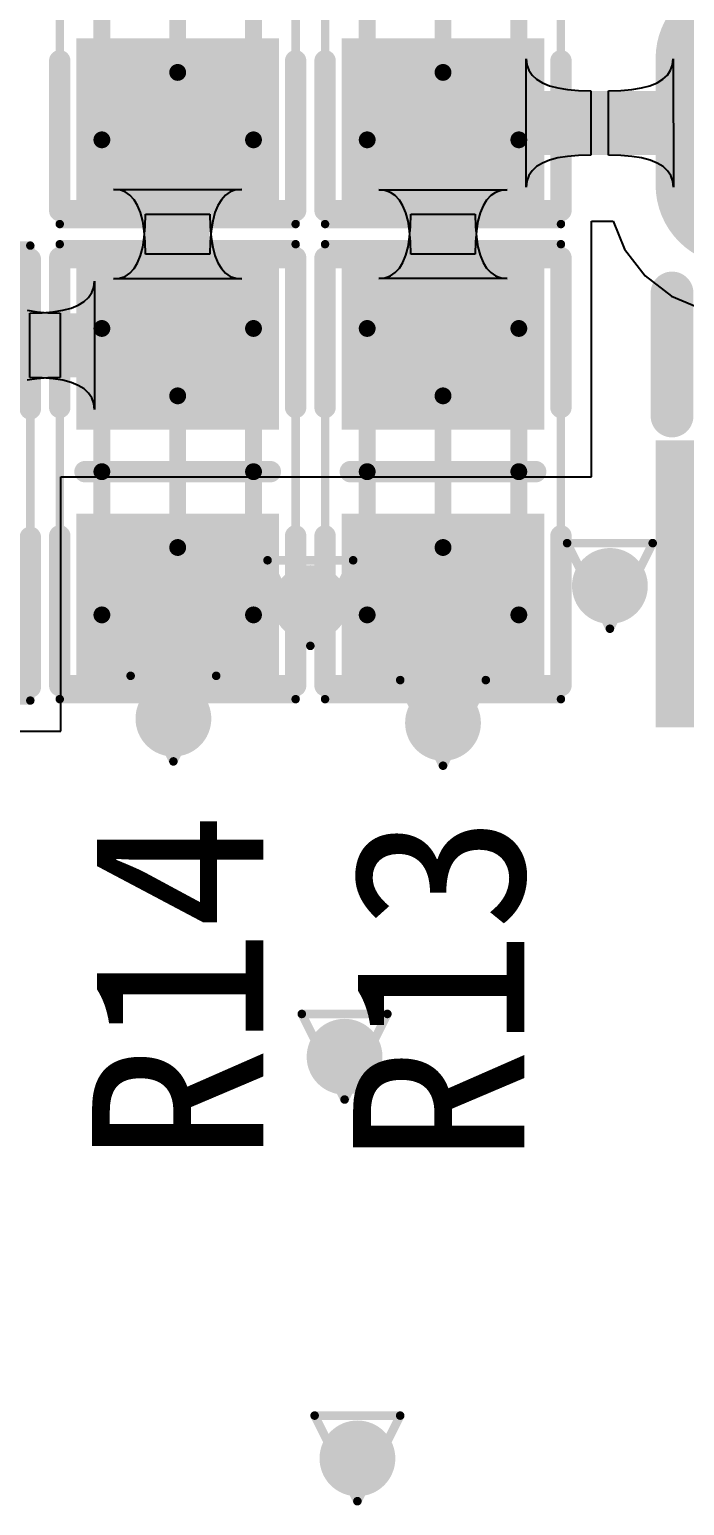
# Model space of a CAD drawing. Extents: x 75 to 173, y 40 to 188.
# Drawn here: x 146.41 to 150.3, y 127.29 to 136.05 of the extents above; entities that cross this region are included whole.
import ezdxf

# ---------------------------------------------------------------- set-up
doc = ezdxf.new("R2010")
doc.units = 0
doc.header["$MEASUREMENT"] = 0
doc.layers.get('0').update_dxf_attribs({"linetype": 'CONTINUOUS'})
for name, color, linetype in [('BottomLayer', 5, 'CONTINUOUS'), ('BOTTOMPASTE', 16, 'CONTINUOUS'), ('BOTTOMSOLDER', 6, 'CONTINUOUS'), ('DRILLDRAWING', 1, 'CONTINUOUS'), ('MECHANICAL13', 56, 'CONTINUOUS'), ('MECHANICAL15', 56, 'CONTINUOUS'), ('MULTILAYER', 9, 'CONTINUOUS'), ('TopLayer', 1, 'CONTINUOUS'), ('TOPOVERLAY', 2, 'CONTINUOUS'), ('TOPPASTE', 8, 'CONTINUOUS'), ('TOPSOLDER', 216, 'CONTINUOUS'), ('ViaHoleLayer', 16, 'CONTINUOUS')]:
    doc.layers.add(name, color=color, linetype=linetype)

# ---------------------------------------------------------------- blocks, each defined once
blk = doc.blocks.new('R0603_25')
at = {"layer": 'MECHANICAL13', "const_width": 0.1}
for points in [[(0.849998, 0.449999), (-0.850001, 0.449999)], [(-0.850001, -0.450002), (-0.850001, 0.449999)], [(0.849998, -0.450002), (0.849998, 0.449999)], [(0.849998, -0.450002), (-0.850001, -0.450002)]]:
    blk.add_lwpolyline(points, dxfattribs=at)
at = {"layer": 'MECHANICAL13', "const_width": 0.05}
for points in [[(-0.875, 0.449999, 1), (-0.825002, 0.449999, 1)], [(-0.875, 0.449999, 1), (-0.825002, 0.449999, 1)], [(0.825, 0.449999, 1), (0.874997, 0.449999, 1)], [(0.825, 0.449999, 1), (0.874997, 0.449999, 1)], [(-0.875, -0.450002, 1), (-0.825002, -0.450002, 1)], [(-0.875, -0.450002, 1), (-0.825002, -0.450002, 1)], [(0.825, -0.450002, 1), (0.874997, -0.450002, 1)], [(0.825, -0.450002, 1), (0.874997, -0.450002, 1)]]:
    blk.add_lwpolyline(points, format="xyb", close=True, dxfattribs=at)
at = {"layer": 'MECHANICAL15'}
for points, const_width in [([(-1.35, -0.700001), (-1.35, 0.700001)], 0.05), ([(1.35, 0.700001), (-1.35, 0.700001)], 0.05), ([(1.35, -0.700001), (1.35, 0.700001)], 0.05), ([(0, -0.450002), (0, 0.449999)], 0.1), ([(0.449999, 0), (-0.450002, 0)], 0.1), ([(1.35, -0.700001), (-1.35, -0.700001)], 0.05)]:
    blk.add_lwpolyline(points, dxfattribs=dict(at, const_width=const_width))
for points, const_width in [([(-1.362499, 0.700001, 1), (-1.3375, 0.700001, 1)], 0.024999), ([(-1.362499, 0.700001, 1), (-1.3375, 0.700001, 1)], 0.024999), ([(1.3375, 0.700001, 1), (1.362499, 0.700001, 1)], 0.024999), ([(1.3375, 0.700001, 1), (1.362499, 0.700001, 1)], 0.024999), ([(-0.024999, 0.449999, 1), (0.024999, 0.449999, 1)], 0.05), ([(-0.475, 0, 1), (-0.425003, 0, 1)], 0.05), ([(0.425, 0, 1), (0.474998, 0, 1)], 0.05), ([(-0.024999, -0.450002, 1), (0.024999, -0.450002, 1)], 0.05), ([(-1.362499, -0.700001, 1), (-1.3375, -0.700001, 1)], 0.024999), ([(-1.362499, -0.700001, 1), (-1.3375, -0.700001, 1)], 0.024999), ([(1.3375, -0.700001, 1), (1.362499, -0.700001, 1)], 0.024999), ([(1.3375, -0.700001, 1), (1.362499, -0.700001, 1)], 0.024999)]:
    blk.add_lwpolyline(points, format="xyb", close=True, dxfattribs=dict(at, const_width=const_width))
at = {"layer": 'TOPOVERLAY', "const_width": 0.127}
for points in [[(-0.381, 0.700001), (-1.27, 0.700001)], [(-1.27, -0.700001), (-1.27, 0.700001)], [(1.27, 0.700001), (0.381, 0.700001)], [(1.27, -0.700001), (1.27, 0.700001)], [(0, -0.549999), (0, 0.549999)], [(-0.381, -0.700001), (-1.27, -0.700001)], [(1.27, -0.700001), (0.381, -0.700001)]]:
    blk.add_lwpolyline(points, dxfattribs=at)
at = {"layer": 'TOPOVERLAY', "const_width": 0.0635}
for points in [[(-1.30175, 0.700001, 1), (-1.23825, 0.700001, 1)], [(-1.30175, 0.700001, 1), (-1.23825, 0.700001, 1)], [(-0.41275, 0.700001, 1), (-0.34925, 0.700001, 1)], [(0.34925, 0.700001, 1), (0.41275, 0.700001, 1)], [(1.23825, 0.700001, 1), (1.30175, 0.700001, 1)], [(1.23825, 0.700001, 1), (1.30175, 0.700001, 1)], [(-0.03175, 0.549999, 1), (0.03175, 0.549999, 1)], [(-0.03175, -0.549999, 1), (0.03175, -0.549999, 1)], [(-1.30175, -0.700001, 1), (-1.23825, -0.700001, 1)], [(-1.30175, -0.700001, 1), (-1.23825, -0.700001, 1)], [(-0.41275, -0.700001, 1), (-0.34925, -0.700001, 1)], [(0.34925, -0.700001, 1), (0.41275, -0.700001, 1)], [(1.23825, -0.700001, 1), (1.30175, -0.700001, 1)], [(1.23825, -0.700001, 1), (1.30175, -0.700001, 1)]]:
    blk.add_lwpolyline(points, format="xyb", close=True, dxfattribs=at)
at = {"layer": 'TOPPASTE'}
for points in [[(-0.350002, -0.499999), (-0.350002, 0.499999), (-1.15, -0.499999), (-1.15, 0.499999)], [(1.149998, -0.499999), (1.149998, 0.499999), (0.349999, -0.499999), (0.349999, 0.499999)]]:
    blk.add_solid(points, dxfattribs=at)
at = {"layer": 'TOPSOLDER'}
for points in [[(-0.248402, -0.601599), (-0.248402, 0.601599), (-1.2516, -0.601599), (-1.2516, 0.601599)], [(1.251598, -0.601599), (1.251598, 0.601599), (0.248399, -0.601599), (0.248399, 0.601599)]]:
    blk.add_solid(points, dxfattribs=at)
blk = doc.blocks.new('R0603_26')
at = {"layer": 'MECHANICAL13', "const_width": 0.1}
for points in [[(-0.850001, 0.449999), (0.849998, 0.449999)], [(-0.850001, 0.449999), (-0.850001, -0.450002)], [(0.849998, 0.449999), (0.849998, -0.450002)], [(-0.850001, -0.450002), (0.849998, -0.450002)]]:
    blk.add_lwpolyline(points, dxfattribs=at)
at = {"layer": 'MECHANICAL13', "const_width": 0.05}
for points in [[(-0.875, 0.449999, 1), (-0.825002, 0.449999, 1)], [(-0.875, 0.449999, 1), (-0.825002, 0.449999, 1)], [(0.825, 0.449999, 1), (0.874997, 0.449999, 1)], [(0.825, 0.449999, 1), (0.874997, 0.449999, 1)], [(-0.875, -0.450002, 1), (-0.825002, -0.450002, 1)], [(-0.875, -0.450002, 1), (-0.825002, -0.450002, 1)], [(0.825, -0.450002, 1), (0.874997, -0.450002, 1)], [(0.825, -0.450002, 1), (0.874997, -0.450002, 1)]]:
    blk.add_lwpolyline(points, format="xyb", close=True, dxfattribs=at)
at = {"layer": 'MECHANICAL15'}
for points, const_width in [([(-1.35, 0.700001), (-1.35, -0.700001)], 0.05), ([(-1.35, 0.700001), (1.35, 0.700001)], 0.05), ([(1.35, 0.700001), (1.35, -0.700001)], 0.05), ([(0, 0.449999), (0, -0.450002)], 0.1), ([(-0.450002, 0), (0.449999, 0)], 0.1), ([(-1.35, -0.700001), (1.35, -0.700001)], 0.05)]:
    blk.add_lwpolyline(points, dxfattribs=dict(at, const_width=const_width))
for points, const_width in [([(-1.362499, 0.700001, 1), (-1.3375, 0.700001, 1)], 0.024999), ([(-1.362499, 0.700001, 1), (-1.3375, 0.700001, 1)], 0.024999), ([(1.3375, 0.700001, 1), (1.362499, 0.700001, 1)], 0.024999), ([(1.3375, 0.700001, 1), (1.362499, 0.700001, 1)], 0.024999), ([(-0.024999, 0.449999, 1), (0.024999, 0.449999, 1)], 0.05), ([(-0.475, 0, 1), (-0.425003, 0, 1)], 0.05), ([(0.425, 0, 1), (0.474998, 0, 1)], 0.05), ([(-0.024999, -0.450002, 1), (0.024999, -0.450002, 1)], 0.05), ([(-1.362499, -0.700001, 1), (-1.3375, -0.700001, 1)], 0.024999), ([(-1.362499, -0.700001, 1), (-1.3375, -0.700001, 1)], 0.024999), ([(1.3375, -0.700001, 1), (1.362499, -0.700001, 1)], 0.024999), ([(1.3375, -0.700001, 1), (1.362499, -0.700001, 1)], 0.024999)]:
    blk.add_lwpolyline(points, format="xyb", close=True, dxfattribs=dict(at, const_width=const_width))
at = {"layer": 'TOPOVERLAY', "const_width": 0.127}
for points in [[(-1.27, 0.700001), (-0.381, 0.700001)], [(-1.27, 0.700001), (-1.27, -0.700001)], [(0.381, 0.700001), (1.27, 0.700001)], [(1.27, 0.700001), (1.27, -0.700001)], [(0, 0.549999), (0, -0.549999)], [(-1.27, -0.700001), (-0.381, -0.700001)], [(0.381, -0.700001), (1.27, -0.700001)]]:
    blk.add_lwpolyline(points, dxfattribs=at)
at = {"layer": 'TOPOVERLAY', "const_width": 0.0635}
for points in [[(-1.30175, 0.700001, 1), (-1.23825, 0.700001, 1)], [(-1.30175, 0.700001, 1), (-1.23825, 0.700001, 1)], [(-0.41275, 0.700001, 1), (-0.34925, 0.700001, 1)], [(0.34925, 0.700001, 1), (0.41275, 0.700001, 1)], [(1.23825, 0.700001, 1), (1.30175, 0.700001, 1)], [(1.23825, 0.700001, 1), (1.30175, 0.700001, 1)], [(-0.03175, 0.549999, 1), (0.03175, 0.549999, 1)], [(-0.03175, -0.549999, 1), (0.03175, -0.549999, 1)], [(-1.30175, -0.700001, 1), (-1.23825, -0.700001, 1)], [(-1.30175, -0.700001, 1), (-1.23825, -0.700001, 1)], [(-0.41275, -0.700001, 1), (-0.34925, -0.700001, 1)], [(0.34925, -0.700001, 1), (0.41275, -0.700001, 1)], [(1.23825, -0.700001, 1), (1.30175, -0.700001, 1)], [(1.23825, -0.700001, 1), (1.30175, -0.700001, 1)]]:
    blk.add_lwpolyline(points, format="xyb", close=True, dxfattribs=at)
at = {"layer": 'TOPPASTE'}
for points in [[(-0.350002, -0.499999), (-0.350002, 0.499999), (-1.15, -0.499999), (-1.15, 0.499999)], [(1.149998, -0.499999), (1.149998, 0.499999), (0.349999, -0.499999), (0.349999, 0.499999)]]:
    blk.add_solid(points, dxfattribs=at)
at = {"layer": 'TOPSOLDER'}
for points in [[(-0.248402, -0.601599), (-0.248402, 0.601599), (-1.2516, -0.601599), (-1.2516, 0.601599)], [(1.251598, -0.601599), (1.251598, 0.601599), (0.248399, -0.601599), (0.248399, 0.601599)]]:
    blk.add_solid(points, dxfattribs=at)
blk = doc.blocks.new('R0603_27')
at = {"layer": 'MECHANICAL13', "const_width": 0.1}
for points in [[(0.849998, 0.449999), (-0.850001, 0.449999)], [(-0.850001, -0.450002), (-0.850001, 0.449999)], [(0.849998, -0.450002), (0.849998, 0.449999)], [(0.849998, -0.450002), (-0.850001, -0.450002)]]:
    blk.add_lwpolyline(points, dxfattribs=at)
at = {"layer": 'MECHANICAL13', "const_width": 0.05}
for points in [[(-0.875, 0.449999, 1), (-0.825002, 0.449999, 1)], [(-0.875, 0.449999, 1), (-0.825002, 0.449999, 1)], [(0.825, 0.449999, 1), (0.874997, 0.449999, 1)], [(0.825, 0.449999, 1), (0.874997, 0.449999, 1)], [(-0.875, -0.450002, 1), (-0.825002, -0.450002, 1)], [(-0.875, -0.450002, 1), (-0.825002, -0.450002, 1)], [(0.825, -0.450002, 1), (0.874997, -0.450002, 1)], [(0.825, -0.450002, 1), (0.874997, -0.450002, 1)]]:
    blk.add_lwpolyline(points, format="xyb", close=True, dxfattribs=at)
at = {"layer": 'MECHANICAL15'}
for points, const_width in [([(-1.35, -0.700001), (-1.35, 0.700001)], 0.05), ([(1.35, 0.700001), (-1.35, 0.700001)], 0.05), ([(1.35, -0.700001), (1.35, 0.700001)], 0.05), ([(0, -0.450002), (0, 0.449999)], 0.1), ([(0.449999, 0), (-0.450002, 0)], 0.1), ([(1.35, -0.700001), (-1.35, -0.700001)], 0.05)]:
    blk.add_lwpolyline(points, dxfattribs=dict(at, const_width=const_width))
for points, const_width in [([(-1.362499, 0.700001, 1), (-1.3375, 0.700001, 1)], 0.024999), ([(-1.362499, 0.700001, 1), (-1.3375, 0.700001, 1)], 0.024999), ([(1.3375, 0.700001, 1), (1.362499, 0.700001, 1)], 0.024999), ([(1.3375, 0.700001, 1), (1.362499, 0.700001, 1)], 0.024999), ([(-0.024999, 0.449999, 1), (0.024999, 0.449999, 1)], 0.05), ([(-0.475, 0, 1), (-0.425003, 0, 1)], 0.05), ([(0.425, 0, 1), (0.474998, 0, 1)], 0.05), ([(-0.024999, -0.450002, 1), (0.024999, -0.450002, 1)], 0.05), ([(-1.362499, -0.700001, 1), (-1.3375, -0.700001, 1)], 0.024999), ([(-1.362499, -0.700001, 1), (-1.3375, -0.700001, 1)], 0.024999), ([(1.3375, -0.700001, 1), (1.362499, -0.700001, 1)], 0.024999), ([(1.3375, -0.700001, 1), (1.362499, -0.700001, 1)], 0.024999)]:
    blk.add_lwpolyline(points, format="xyb", close=True, dxfattribs=dict(at, const_width=const_width))
at = {"layer": 'TOPOVERLAY', "const_width": 0.127}
for points in [[(-0.381, 0.700001), (-1.27, 0.700001)], [(-1.27, -0.700001), (-1.27, 0.700001)], [(1.27, 0.700001), (0.381, 0.700001)], [(1.27, -0.700001), (1.27, 0.700001)], [(0, -0.549999), (0, 0.549999)], [(-0.381, -0.700001), (-1.27, -0.700001)], [(1.27, -0.700001), (0.381, -0.700001)]]:
    blk.add_lwpolyline(points, dxfattribs=at)
at = {"layer": 'TOPOVERLAY', "const_width": 0.0635}
for points in [[(-1.30175, 0.700001, 1), (-1.23825, 0.700001, 1)], [(-1.30175, 0.700001, 1), (-1.23825, 0.700001, 1)], [(-0.41275, 0.700001, 1), (-0.34925, 0.700001, 1)], [(0.34925, 0.700001, 1), (0.41275, 0.700001, 1)], [(1.23825, 0.700001, 1), (1.30175, 0.700001, 1)], [(1.23825, 0.700001, 1), (1.30175, 0.700001, 1)], [(-0.03175, 0.549999, 1), (0.03175, 0.549999, 1)], [(-0.03175, -0.549999, 1), (0.03175, -0.549999, 1)], [(-1.30175, -0.700001, 1), (-1.23825, -0.700001, 1)], [(-1.30175, -0.700001, 1), (-1.23825, -0.700001, 1)], [(-0.41275, -0.700001, 1), (-0.34925, -0.700001, 1)], [(0.34925, -0.700001, 1), (0.41275, -0.700001, 1)], [(1.23825, -0.700001, 1), (1.30175, -0.700001, 1)], [(1.23825, -0.700001, 1), (1.30175, -0.700001, 1)]]:
    blk.add_lwpolyline(points, format="xyb", close=True, dxfattribs=at)
at = {"layer": 'TOPPASTE'}
for points in [[(-0.350002, -0.499999), (-0.350002, 0.499999), (-1.15, -0.499999), (-1.15, 0.499999)], [(1.149998, -0.499999), (1.149998, 0.499999), (0.349999, -0.499999), (0.349999, 0.499999)]]:
    blk.add_solid(points, dxfattribs=at)
at = {"layer": 'TOPSOLDER'}
for points in [[(-0.248402, -0.601599), (-0.248402, 0.601599), (-1.2516, -0.601599), (-1.2516, 0.601599)], [(1.251598, -0.601599), (1.251598, 0.601599), (0.248399, -0.601599), (0.248399, 0.601599)]]:
    blk.add_solid(points, dxfattribs=at)
blk = doc.blocks.new('SMA_KDL_5_44')
at = {"layer": 'BottomLayer'}
for points in [[(3.996, 3.492), (-0.004, 3.492), (3.996, 1.992), (-0.004, 1.992)], [(3.996, -2.119), (-0.004, -2.119), (3.996, -3.619), (-0.004, -3.619)]]:
    blk.add_solid(points, dxfattribs=at)
at = {"layer": 'BOTTOMPASTE'}
for points in [[(3.996, 3.492), (-0.004, 3.492), (3.996, 1.992), (-0.004, 1.992)], [(3.996, -2.119), (-0.004, -2.119), (3.996, -3.619), (-0.004, -3.619)]]:
    blk.add_solid(points, dxfattribs=at)
at = {"layer": 'BOTTOMSOLDER'}
for points in [[(4.0976, 3.5936), (-0.1056, 3.5936), (4.0976, 1.8904), (-0.1056, 1.8904)], [(4.0976, -2.0174), (-0.1056, -2.0174), (4.0976, -3.7206), (-0.1056, -3.7206)]]:
    blk.add_solid(points, dxfattribs=at)
at = {"layer": 'TopLayer', "const_width": 0.375}
for points in [[(0.1835, 3.117, 1), (0.5585, 3.117, 1)], [(3.4335, 3.117, 1), (3.8085, 3.117, 1)], [(0.1835, 2.367, 1), (0.5585, 2.367, 1)], [(3.4335, 2.367, 1), (3.8085, 2.367, 1)], [(0.1835, 0.375, 1), (0.5585, 0.375, 1)], [(3.4335, 0.375, 1), (3.8085, 0.375, 1)], [(0.1835, -0.375, 1), (0.5585, -0.375, 1)], [(3.4335, -0.375, 1), (3.8085, -0.375, 1)], [(0.1835, -2.494, 1), (0.5585, -2.494, 1)], [(3.4335, -2.494, 1), (3.8085, -2.494, 1)], [(0.1835, -3.244, 1), (0.5585, -3.244, 1)], [(3.4335, -3.244, 1), (3.8085, -3.244, 1)]]:
    blk.add_lwpolyline(points, format="xyb", close=True, dxfattribs=at)
at = {"layer": 'TopLayer'}
for points in [[(3.621, 3.492), (0.371, 3.492), (3.621, 1.992), (0.371, 1.992)], [(3.996, 3.117), (-0.004, 3.117), (3.996, 2.367), (-0.004, 2.367)], [(3.621, 0.75), (0.371, 0.75), (3.621, -0.75), (0.371, -0.75)], [(3.996, 0.375), (-0.004, 0.375), (3.996, -0.375), (-0.004, -0.375)], [(3.621, -2.119), (0.371, -2.119), (3.621, -3.619), (0.371, -3.619)], [(3.996, -2.494), (-0.004, -2.494), (3.996, -3.244), (-0.004, -3.244)]]:
    blk.add_solid(points, dxfattribs=at)
at = {"layer": 'TOPOVERLAY', "const_width": 0.254}
for points in [[(-0.2, 3.5), (-0.2, -3.5)], [(4, 1.746), (4, 1.016)], [(4, -1.016), (4, -1.873)]]:
    blk.add_lwpolyline(points, dxfattribs=at)
at = {"layer": 'TOPOVERLAY', "const_width": 0.127}
for points in [[(-0.2635, 3.5, 1), (-0.1365, 3.5, 1)], [(3.9365, 1.746, 1), (4.0635, 1.746, 1)], [(3.9365, 1.016, 1), (4.0635, 1.016, 1)], [(3.9365, -1.016, 1), (4.0635, -1.016, 1)], [(3.9365, -1.873, 1), (4.0635, -1.873, 1)], [(-0.2635, -3.5, 1), (-0.1365, -3.5, 1)]]:
    blk.add_lwpolyline(points, format="xyb", close=True, dxfattribs=at)
at = {"layer": 'TOPPASTE', "const_width": 0.375}
for points in [[(0.1835, 3.117, 1), (0.5585, 3.117, 1)], [(3.4335, 3.117, 1), (3.8085, 3.117, 1)], [(0.1835, 2.367, 1), (0.5585, 2.367, 1)], [(3.4335, 2.367, 1), (3.8085, 2.367, 1)], [(0.1835, 0.375, 1), (0.5585, 0.375, 1)], [(3.4335, 0.375, 1), (3.8085, 0.375, 1)], [(0.1835, -0.375, 1), (0.5585, -0.375, 1)], [(3.4335, -0.375, 1), (3.8085, -0.375, 1)], [(0.1835, -2.494, 1), (0.5585, -2.494, 1)], [(3.4335, -2.494, 1), (3.8085, -2.494, 1)], [(0.1835, -3.244, 1), (0.5585, -3.244, 1)], [(3.4335, -3.244, 1), (3.8085, -3.244, 1)]]:
    blk.add_lwpolyline(points, format="xyb", close=True, dxfattribs=at)
at = {"layer": 'TOPPASTE'}
for points in [[(3.621, 3.492), (0.371, 3.492), (3.621, 1.992), (0.371, 1.992)], [(3.996, 3.117), (-0.004, 3.117), (3.996, 2.367), (-0.004, 2.367)], [(3.621, 0.75), (0.371, 0.75), (3.621, -0.75), (0.371, -0.75)], [(3.996, 0.375), (-0.004, 0.375), (3.996, -0.375), (-0.004, -0.375)], [(3.621, -2.119), (0.371, -2.119), (3.621, -3.619), (0.371, -3.619)], [(3.996, -2.494), (-0.004, -2.494), (3.996, -3.244), (-0.004, -3.244)]]:
    blk.add_solid(points, dxfattribs=at)
at = {"layer": 'TOPSOLDER', "const_width": 0.4766}
for points in [[(0.1327, 3.117, 1), (0.6093, 3.117, 1)], [(3.3827, 3.117, 1), (3.8593, 3.117, 1)], [(0.1327, 2.367, 1), (0.6093, 2.367, 1)], [(3.3827, 2.367, 1), (3.8593, 2.367, 1)], [(0.1327, 0.375, 1), (0.6093, 0.375, 1)], [(3.3827, 0.375, 1), (3.8593, 0.375, 1)], [(0.1327, -0.375, 1), (0.6093, -0.375, 1)], [(3.3827, -0.375, 1), (3.8593, -0.375, 1)], [(0.1327, -2.494, 1), (0.6093, -2.494, 1)], [(3.3827, -2.494, 1), (3.8593, -2.494, 1)], [(0.1327, -3.244, 1), (0.6093, -3.244, 1)], [(3.3827, -3.244, 1), (3.8593, -3.244, 1)]]:
    blk.add_lwpolyline(points, format="xyb", close=True, dxfattribs=at)
at = {"layer": 'TOPSOLDER'}
for points in [[(3.621, 3.5936), (0.371, 3.5936), (3.621, 1.8904), (0.371, 1.8904)], [(4.0976, 3.117), (-0.1056, 3.117), (4.0976, 2.367), (-0.1056, 2.367)], [(3.621, 0.8516), (0.371, 0.8516), (3.621, -0.8516), (0.371, -0.8516)], [(4.0976, 0.375), (-0.1056, 0.375), (4.0976, -0.375), (-0.1056, -0.375)], [(3.621, -2.0174), (0.371, -2.0174), (3.621, -3.7206), (0.371, -3.7206)], [(4.0976, -2.494), (-0.1056, -2.494), (4.0976, -3.244), (-0.1056, -3.244)]]:
    blk.add_solid(points, dxfattribs=at)
blk = doc.blocks.new('R0603_64')
at = {"layer": 'MECHANICAL13', "const_width": 0.1}
for points in [[(-0.850001, 0.449999), (-0.850001, -0.450002)], [(-0.850001, 0.449999), (0.849998, 0.449999)], [(0.849998, 0.449999), (0.849998, -0.450002)], [(-0.850001, -0.450002), (0.849998, -0.450002)]]:
    blk.add_lwpolyline(points, dxfattribs=at)
at = {"layer": 'MECHANICAL13', "const_width": 0.05}
for points in [[(-0.875, 0.449999, 1), (-0.825002, 0.449999, 1)], [(-0.875, 0.449999, 1), (-0.825002, 0.449999, 1)], [(0.825, 0.449999, 1), (0.874997, 0.449999, 1)], [(0.825, 0.449999, 1), (0.874997, 0.449999, 1)], [(-0.875, -0.450002, 1), (-0.825002, -0.450002, 1)], [(-0.875, -0.450002, 1), (-0.825002, -0.450002, 1)], [(0.825, -0.450002, 1), (0.874997, -0.450002, 1)], [(0.825, -0.450002, 1), (0.874997, -0.450002, 1)]]:
    blk.add_lwpolyline(points, format="xyb", close=True, dxfattribs=at)
at = {"layer": 'MECHANICAL15'}
for points, const_width in [([(-1.35, 0.700001), (1.35, 0.700001)], 0.05), ([(-1.35, 0.700001), (-1.35, -0.700001)], 0.05), ([(1.35, 0.700001), (1.35, -0.700001)], 0.05), ([(0, 0.449999), (0, -0.450002)], 0.1), ([(-0.450002, 0), (0.449999, 0)], 0.1), ([(-1.35, -0.700001), (1.35, -0.700001)], 0.05)]:
    blk.add_lwpolyline(points, dxfattribs=dict(at, const_width=const_width))
for points, const_width in [([(-1.362499, 0.700001, 1), (-1.3375, 0.700001, 1)], 0.024999), ([(-1.362499, 0.700001, 1), (-1.3375, 0.700001, 1)], 0.024999), ([(1.3375, 0.700001, 1), (1.362499, 0.700001, 1)], 0.024999), ([(1.3375, 0.700001, 1), (1.362499, 0.700001, 1)], 0.024999), ([(-0.024999, 0.449999, 1), (0.024999, 0.449999, 1)], 0.05), ([(-0.475, 0, 1), (-0.425003, 0, 1)], 0.05), ([(0.425, 0, 1), (0.474998, 0, 1)], 0.05), ([(-0.024999, -0.450002, 1), (0.024999, -0.450002, 1)], 0.05), ([(-1.362499, -0.700001, 1), (-1.3375, -0.700001, 1)], 0.024999), ([(-1.362499, -0.700001, 1), (-1.3375, -0.700001, 1)], 0.024999), ([(1.3375, -0.700001, 1), (1.362499, -0.700001, 1)], 0.024999), ([(1.3375, -0.700001, 1), (1.362499, -0.700001, 1)], 0.024999)]:
    blk.add_lwpolyline(points, format="xyb", close=True, dxfattribs=dict(at, const_width=const_width))
at = {"layer": 'TOPOVERLAY', "const_width": 0.127}
for points in [[(-1.27, 0.700001), (-1.27, -0.700001)], [(-1.27, 0.700001), (-0.381, 0.700001)], [(0.381, 0.700001), (1.27, 0.700001)], [(1.27, 0.700001), (1.27, -0.700001)], [(0, 0.549999), (0, -0.549999)], [(-1.27, -0.700001), (-0.381, -0.700001)], [(0.381, -0.700001), (1.27, -0.700001)]]:
    blk.add_lwpolyline(points, dxfattribs=at)
at = {"layer": 'TOPOVERLAY', "const_width": 0.0635}
for points in [[(-1.30175, 0.700001, 1), (-1.23825, 0.700001, 1)], [(-1.30175, 0.700001, 1), (-1.23825, 0.700001, 1)], [(-0.41275, 0.700001, 1), (-0.34925, 0.700001, 1)], [(0.34925, 0.700001, 1), (0.41275, 0.700001, 1)], [(1.23825, 0.700001, 1), (1.30175, 0.700001, 1)], [(1.23825, 0.700001, 1), (1.30175, 0.700001, 1)], [(-0.03175, 0.549999, 1), (0.03175, 0.549999, 1)], [(-0.03175, -0.549999, 1), (0.03175, -0.549999, 1)], [(-1.30175, -0.700001, 1), (-1.23825, -0.700001, 1)], [(-1.30175, -0.700001, 1), (-1.23825, -0.700001, 1)], [(-0.41275, -0.700001, 1), (-0.34925, -0.700001, 1)], [(0.34925, -0.700001, 1), (0.41275, -0.700001, 1)], [(1.23825, -0.700001, 1), (1.30175, -0.700001, 1)], [(1.23825, -0.700001, 1), (1.30175, -0.700001, 1)]]:
    blk.add_lwpolyline(points, format="xyb", close=True, dxfattribs=at)
at = {"layer": 'TOPPASTE'}
for points in [[(-0.350002, -0.499999), (-0.350002, 0.499999), (-1.15, -0.499999), (-1.15, 0.499999)], [(1.149998, -0.499999), (1.149998, 0.499999), (0.349999, -0.499999), (0.349999, 0.499999)]]:
    blk.add_solid(points, dxfattribs=at)
at = {"layer": 'TOPSOLDER'}
for points in [[(-0.248402, -0.601599), (-0.248402, 0.601599), (-1.2516, -0.601599), (-1.2516, 0.601599)], [(1.251598, -0.601599), (1.251598, 0.601599), (0.248399, -0.601599), (0.248399, 0.601599)]]:
    blk.add_solid(points, dxfattribs=at)
blk = doc.blocks.new('R0603_66')
at = {"layer": 'MECHANICAL13', "const_width": 0.1}
for points in [[(-0.850001, 0.449999), (-0.850001, -0.450002)], [(-0.850001, 0.449999), (0.849998, 0.449999)], [(0.849998, 0.449999), (0.849998, -0.450002)], [(-0.850001, -0.450002), (0.849998, -0.450002)]]:
    blk.add_lwpolyline(points, dxfattribs=at)
at = {"layer": 'MECHANICAL13', "const_width": 0.05}
for points in [[(-0.875, 0.449999, 1), (-0.825002, 0.449999, 1)], [(-0.875, 0.449999, 1), (-0.825002, 0.449999, 1)], [(0.825, 0.449999, 1), (0.874997, 0.449999, 1)], [(0.825, 0.449999, 1), (0.874997, 0.449999, 1)], [(-0.875, -0.450002, 1), (-0.825002, -0.450002, 1)], [(-0.875, -0.450002, 1), (-0.825002, -0.450002, 1)], [(0.825, -0.450002, 1), (0.874997, -0.450002, 1)], [(0.825, -0.450002, 1), (0.874997, -0.450002, 1)]]:
    blk.add_lwpolyline(points, format="xyb", close=True, dxfattribs=at)
at = {"layer": 'MECHANICAL15'}
for points, const_width in [([(-1.35, 0.700001), (1.35, 0.700001)], 0.05), ([(-1.35, 0.700001), (-1.35, -0.700001)], 0.05), ([(1.35, 0.700001), (1.35, -0.700001)], 0.05), ([(0, 0.449999), (0, -0.450002)], 0.1), ([(-0.450002, 0), (0.449999, 0)], 0.1), ([(-1.35, -0.700001), (1.35, -0.700001)], 0.05)]:
    blk.add_lwpolyline(points, dxfattribs=dict(at, const_width=const_width))
for points, const_width in [([(-1.362499, 0.700001, 1), (-1.3375, 0.700001, 1)], 0.024999), ([(-1.362499, 0.700001, 1), (-1.3375, 0.700001, 1)], 0.024999), ([(1.3375, 0.700001, 1), (1.362499, 0.700001, 1)], 0.024999), ([(1.3375, 0.700001, 1), (1.362499, 0.700001, 1)], 0.024999), ([(-0.024999, 0.449999, 1), (0.024999, 0.449999, 1)], 0.05), ([(-0.475, 0, 1), (-0.425003, 0, 1)], 0.05), ([(0.425, 0, 1), (0.474998, 0, 1)], 0.05), ([(-0.024999, -0.450002, 1), (0.024999, -0.450002, 1)], 0.05), ([(-1.362499, -0.700001, 1), (-1.3375, -0.700001, 1)], 0.024999), ([(-1.362499, -0.700001, 1), (-1.3375, -0.700001, 1)], 0.024999), ([(1.3375, -0.700001, 1), (1.362499, -0.700001, 1)], 0.024999), ([(1.3375, -0.700001, 1), (1.362499, -0.700001, 1)], 0.024999)]:
    blk.add_lwpolyline(points, format="xyb", close=True, dxfattribs=dict(at, const_width=const_width))
at = {"layer": 'TOPOVERLAY', "const_width": 0.127}
for points in [[(-1.27, 0.700001), (-1.27, -0.700001)], [(-1.27, 0.700001), (-0.381, 0.700001)], [(0.381, 0.700001), (1.27, 0.700001)], [(1.27, 0.700001), (1.27, -0.700001)], [(0, 0.549999), (0, -0.549999)], [(-1.27, -0.700001), (-0.381, -0.700001)], [(0.381, -0.700001), (1.27, -0.700001)]]:
    blk.add_lwpolyline(points, dxfattribs=at)
at = {"layer": 'TOPOVERLAY', "const_width": 0.0635}
for points in [[(-1.30175, 0.700001, 1), (-1.23825, 0.700001, 1)], [(-1.30175, 0.700001, 1), (-1.23825, 0.700001, 1)], [(-0.41275, 0.700001, 1), (-0.34925, 0.700001, 1)], [(0.34925, 0.700001, 1), (0.41275, 0.700001, 1)], [(1.23825, 0.700001, 1), (1.30175, 0.700001, 1)], [(1.23825, 0.700001, 1), (1.30175, 0.700001, 1)], [(-0.03175, 0.549999, 1), (0.03175, 0.549999, 1)], [(-0.03175, -0.549999, 1), (0.03175, -0.549999, 1)], [(-1.30175, -0.700001, 1), (-1.23825, -0.700001, 1)], [(-1.30175, -0.700001, 1), (-1.23825, -0.700001, 1)], [(-0.41275, -0.700001, 1), (-0.34925, -0.700001, 1)], [(0.34925, -0.700001, 1), (0.41275, -0.700001, 1)], [(1.23825, -0.700001, 1), (1.30175, -0.700001, 1)], [(1.23825, -0.700001, 1), (1.30175, -0.700001, 1)]]:
    blk.add_lwpolyline(points, format="xyb", close=True, dxfattribs=at)
at = {"layer": 'TOPPASTE'}
for points in [[(-0.350002, -0.499999), (-0.350002, 0.499999), (-1.15, -0.499999), (-1.15, 0.499999)], [(1.149998, -0.499999), (1.149998, 0.499999), (0.349999, -0.499999), (0.349999, 0.499999)]]:
    blk.add_solid(points, dxfattribs=at)
at = {"layer": 'TOPSOLDER'}
for points in [[(-0.248402, -0.601599), (-0.248402, 0.601599), (-1.2516, -0.601599), (-1.2516, 0.601599)], [(1.251598, -0.601599), (1.251598, 0.601599), (0.248399, -0.601599), (0.248399, 0.601599)]]:
    blk.add_solid(points, dxfattribs=at)

msp = doc.modelspace()

# ---------------------------------------------------------------- linework, layer by layer
at = {"layer": 'BottomLayer', "const_width": 0.225}
for points in [[(149.74136, 132.75182, 1), (149.96635, 132.75182, 1)], [(147.96336, 132.65022, 1), (148.18835, 132.65022, 1)], [(147.15056, 131.96442, 1), (147.37555, 131.96442, 1)], [(148.75076, 131.93902, 1), (148.97575, 131.93902, 1)], [(148.16656, 129.95782, 1), (148.39155, 129.95782, 1)], [(148.24276, 127.57412, 1), (148.46775, 127.57412, 1)]]:
    msp.add_lwpolyline(points, format="xyb", close=True, dxfattribs=at)
at = {"layer": 'DRILLDRAWING', "const_width": 0.0508}
for points in [[(149.59986, 133.00582), (150.10786, 133.00582)], [(149.59986, 133.00582), (149.85386, 132.49782)], [(149.85386, 132.49782), (150.10786, 133.00582)], [(147.82186, 132.90422), (148.32986, 132.90422)], [(147.82186, 132.90422), (148.07586, 132.39622)], [(148.07586, 132.39622), (148.32986, 132.90422)], [(147.00906, 132.21842), (147.51706, 132.21842)], [(147.00906, 132.21842), (147.26306, 131.71042)], [(147.26306, 131.71042), (147.51706, 132.21842)], [(148.60926, 132.19302), (149.11726, 132.19302)], [(148.60926, 132.19302), (148.86326, 131.68502)], [(148.86326, 131.68502), (149.11726, 132.19302)], [(148.02506, 130.21182), (148.53306, 130.21182)], [(148.02506, 130.21182), (148.27906, 129.70382)], [(148.27906, 129.70382), (148.53306, 130.21182)], [(148.10126, 127.82812), (148.60926, 127.82812)], [(148.10126, 127.82812), (148.35526, 127.32012)], [(148.35526, 127.32012), (148.60926, 127.82812)]]:
    msp.add_lwpolyline(points, dxfattribs=at)
at = {"layer": 'DRILLDRAWING', "const_width": 0.0254}
for points in [[(149.58716, 133.00582, 1), (149.61256, 133.00582, 1)], [(149.58716, 133.00582, 1), (149.61256, 133.00582, 1)], [(150.09516, 133.00582, 1), (150.12056, 133.00582, 1)], [(150.09516, 133.00582, 1), (150.12056, 133.00582, 1)], [(147.80916, 132.90422, 1), (147.83456, 132.90422, 1)], [(147.80916, 132.90422, 1), (147.83456, 132.90422, 1)], [(148.31716, 132.90422, 1), (148.34256, 132.90422, 1)], [(148.31716, 132.90422, 1), (148.34256, 132.90422, 1)], [(149.84116, 132.49782, 1), (149.86656, 132.49782, 1)], [(149.84116, 132.49782, 1), (149.86656, 132.49782, 1)], [(148.06316, 132.39622, 1), (148.08856, 132.39622, 1)], [(148.06316, 132.39622, 1), (148.08856, 132.39622, 1)], [(146.99636, 132.21842, 1), (147.02176, 132.21842, 1)], [(146.99636, 132.21842, 1), (147.02176, 132.21842, 1)], [(147.50436, 132.21842, 1), (147.52976, 132.21842, 1)], [(147.50436, 132.21842, 1), (147.52976, 132.21842, 1)], [(148.59656, 132.19302, 1), (148.62196, 132.19302, 1)], [(148.59656, 132.19302, 1), (148.62196, 132.19302, 1)], [(149.10456, 132.19302, 1), (149.12996, 132.19302, 1)], [(149.10456, 132.19302, 1), (149.12996, 132.19302, 1)], [(147.25036, 131.71042, 1), (147.27576, 131.71042, 1)], [(147.25036, 131.71042, 1), (147.27576, 131.71042, 1)], [(148.85056, 131.68502, 1), (148.87596, 131.68502, 1)], [(148.85056, 131.68502, 1), (148.87596, 131.68502, 1)], [(148.01236, 130.21182, 1), (148.03776, 130.21182, 1)], [(148.01236, 130.21182, 1), (148.03776, 130.21182, 1)], [(148.52036, 130.21182, 1), (148.54576, 130.21182, 1)], [(148.52036, 130.21182, 1), (148.54576, 130.21182, 1)], [(148.26636, 129.70382, 1), (148.29176, 129.70382, 1)], [(148.26636, 129.70382, 1), (148.29176, 129.70382, 1)], [(148.08856, 127.82812, 1), (148.11396, 127.82812, 1)], [(148.08856, 127.82812, 1), (148.11396, 127.82812, 1)], [(148.59656, 127.82812, 1), (148.62196, 127.82812, 1)], [(148.59656, 127.82812, 1), (148.62196, 127.82812, 1)], [(148.34256, 127.32012, 1), (148.36796, 127.32012, 1)], [(148.34256, 127.32012, 1), (148.36796, 127.32012, 1)]]:
    msp.add_lwpolyline(points, format="xyb", close=True, dxfattribs=at)
at = {"layer": 'MULTILAYER', "const_width": 0.225}
for points in [[(149.74136, 132.75182, 1), (149.96635, 132.75182, 1)], [(147.96336, 132.65022, 1), (148.18835, 132.65022, 1)], [(147.15056, 131.96442, 1), (147.37555, 131.96442, 1)], [(148.75076, 131.93902, 1), (148.97575, 131.93902, 1)], [(148.16656, 129.95782, 1), (148.39155, 129.95782, 1)], [(148.24276, 127.57412, 1), (148.46775, 127.57412, 1)]]:
    msp.add_lwpolyline(points, format="xyb", close=True, dxfattribs=at)
at = {"layer": 'TopLayer'}
for p, q in [((149.35716, 135.11837), (149.35716, 135.88037)), ((149.35716, 135.88037), (149.361, 135.84418)), ((150.22578, 135.84418), (150.22954, 135.88037)), ((150.22954, 135.88037), (150.23124, 135.11877)), ((149.361, 135.84418), (149.37252, 135.81179)), ((149.37252, 135.81179), (149.39172, 135.78322)), ((149.39172, 135.78322), (149.41861, 135.75845)), ((150.1683, 135.75845), (150.19516, 135.78322)), ((150.19516, 135.78322), (150.21431, 135.81179)), ((150.21431, 135.81179), (150.22578, 135.84418)), ((149.41861, 135.75845), (149.45317, 135.7375)), ((149.45317, 135.7375), (149.49542, 135.72035)), ((149.49542, 135.72035), (149.54534, 135.70702)), ((149.54534, 135.70702), (149.60295, 135.69749)), ((149.60295, 135.69749), (149.66824, 135.69178)), ((149.66824, 135.69178), (149.74121, 135.68987)), ((149.74121, 135.68987), (149.74121, 135.30887)), ((149.84549, 135.68987), (149.91854, 135.69178)), ((149.84549, 135.30887), (149.84549, 135.68987)), ((149.91854, 135.69178), (149.98389, 135.69749)), ((149.98389, 135.69749), (150.04154, 135.70702)), ((150.04154, 135.70702), (150.09149, 135.72035)), ((150.09149, 135.72035), (150.13374, 135.7375)), ((150.13374, 135.7375), (150.1683, 135.75845)), ((149.45317, 135.26125), (149.41861, 135.24029)), ((149.49542, 135.27839), (149.45317, 135.26125)), ((149.54534, 135.29173), (149.49542, 135.27839)), ((149.60295, 135.30125), (149.54534, 135.29173)), ((149.66824, 135.30697), (149.60295, 135.30125)), ((149.74121, 135.30887), (149.66824, 135.30697)), ((149.91871, 135.30697), (149.84549, 135.30887)), ((149.98423, 135.30127), (149.91871, 135.30697)), ((150.04205, 135.29177), (149.98423, 135.30127)), ((150.09217, 135.27846), (150.04205, 135.29177)), ((150.13459, 135.26135), (150.09217, 135.27846)), ((150.16932, 135.24044), (150.13459, 135.26135)), ((149.37252, 135.18695), (149.361, 135.15457)), ((149.39172, 135.21553), (149.37252, 135.18695)), ((149.41861, 135.24029), (149.39172, 135.21553)), ((150.19634, 135.21573), (150.16932, 135.24044)), ((150.21567, 135.18721), (150.19634, 135.21573)), ((150.2273, 135.15489), (150.21567, 135.18721)), ((146.94365, 135.10163), (146.90746, 135.10547)), ((146.90746, 135.10547), (147.66946, 135.10547)), ((146.97604, 135.09011), (146.94365, 135.10163)), ((147.00461, 135.0709), (146.97604, 135.09011)), ((147.02938, 135.04402), (147.00461, 135.0709)), ((147.5723, 135.0709), (147.54754, 135.04402)), ((147.60088, 135.09011), (147.5723, 135.0709)), ((147.63326, 135.10163), (147.60088, 135.09011)), ((147.66946, 135.10547), (147.63326, 135.10163)), ((148.51845, 135.09861), (148.48226, 135.10242)), ((148.48226, 135.10242), (149.24426, 135.10242)), ((148.55084, 135.08718), (148.51845, 135.09861)), ((148.57941, 135.06813), (148.55084, 135.08718)), ((148.60418, 135.04146), (148.57941, 135.06813)), ((149.1471, 135.06813), (149.12234, 135.04146)), ((149.17568, 135.08718), (149.1471, 135.06813)), ((149.20806, 135.09861), (149.17568, 135.08718)), ((149.24426, 135.10242), (149.20806, 135.09861)), ((149.361, 135.15457), (149.35716, 135.11837)), ((150.23124, 135.11877), (150.2273, 135.15489)), ((147.05033, 135.00946), (147.02938, 135.04402)), ((147.06748, 134.96721), (147.05033, 135.00946)), ((147.52658, 135.00946), (147.50944, 134.96721)), ((147.54754, 135.04402), (147.52658, 135.00946)), ((148.62513, 135.00717), (148.60418, 135.04146)), ((148.64228, 134.96526), (148.62513, 135.00717)), ((149.10138, 135.00717), (149.08424, 134.96526)), ((149.12234, 135.04146), (149.10138, 135.00717)), ((147.08081, 134.91729), (147.06748, 134.96721)), ((147.09034, 134.85968), (147.08081, 134.91729)), ((147.09605, 134.88496), (147.09796, 134.95793)), ((147.09796, 134.95793), (147.47896, 134.95793)), ((147.47896, 134.95793), (147.48086, 134.88496)), ((147.4961, 134.91729), (147.48658, 134.85968)), ((147.50944, 134.96721), (147.4961, 134.91729)), ((148.65561, 134.91573), (148.64228, 134.96526)), ((148.66514, 134.85858), (148.65561, 134.91573)), ((148.67085, 134.88553), (148.67276, 134.95792)), ((148.67276, 134.95792), (149.05376, 134.95792)), ((149.05376, 134.95792), (149.05566, 134.88553)), ((149.0709, 134.91573), (149.06138, 134.85858)), ((149.08424, 134.96526), (149.0709, 134.91573)), ((149.74425, 133.39897), (149.74425, 134.91668)), ((149.74425, 134.91668), (149.87233, 134.91668)), ((149.87233, 134.91668), (149.94129, 134.7502)), ((147.08081, 134.76206), (147.09034, 134.81967)), ((147.09034, 134.81967), (147.09605, 134.88496)), ((147.09605, 134.79439), (147.09034, 134.85968)), ((147.48086, 134.88496), (147.48658, 134.81967)), ((147.48658, 134.85968), (147.48086, 134.79439)), ((147.48658, 134.81967), (147.4961, 134.76206)), ((148.65561, 134.76361), (148.66514, 134.82076)), ((148.66514, 134.82076), (148.67085, 134.88553)), ((148.67085, 134.79381), (148.66514, 134.85858)), ((149.05566, 134.88553), (149.06138, 134.82076)), ((149.06138, 134.85858), (149.05566, 134.79381)), ((149.06138, 134.82076), (149.0709, 134.76361)), ((147.06748, 134.71213), (147.08081, 134.76206)), ((147.09796, 134.72142), (147.09605, 134.79439)), ((147.47896, 134.72142), (147.09796, 134.72142)), ((147.48086, 134.79439), (147.47896, 134.72142)), ((147.4961, 134.76206), (147.50944, 134.71213)), ((148.64228, 134.71408), (148.65561, 134.76361)), ((148.67276, 134.72142), (148.67085, 134.79381)), ((149.05376, 134.72142), (148.67276, 134.72142)), ((149.05566, 134.79381), (149.05376, 134.72142)), ((149.0709, 134.76361), (149.08424, 134.71408)), ((149.94129, 134.7502), (150.06247, 134.59227)), ((147.00461, 134.60844), (147.02938, 134.63533)), ((147.02938, 134.63533), (147.05033, 134.66989)), ((147.05033, 134.66989), (147.06748, 134.71213)), ((147.50944, 134.71213), (147.52658, 134.66989)), ((147.52658, 134.66989), (147.54754, 134.63533)), ((147.54754, 134.63533), (147.5723, 134.60844)), ((148.57941, 134.61121), (148.60418, 134.63788)), ((148.60418, 134.63788), (148.62513, 134.67217)), ((148.62513, 134.67217), (148.64228, 134.71408)), ((149.08424, 134.71408), (149.10138, 134.67217)), ((149.10138, 134.67217), (149.12234, 134.63788)), ((149.12234, 134.63788), (149.1471, 134.61121)), ((146.79071, 134.52478), (146.79455, 134.56097)), ((146.79455, 134.56097), (146.79455, 133.79897)), ((146.90746, 134.57388), (146.94365, 134.57772)), ((147.66946, 134.57388), (146.90746, 134.57388)), ((146.94365, 134.57772), (146.97604, 134.58924)), ((146.97604, 134.58924), (147.00461, 134.60844)), ((147.5723, 134.60844), (147.60088, 134.58924)), ((147.60088, 134.58924), (147.63326, 134.57772)), ((147.63326, 134.57772), (147.66946, 134.57388)), ((148.48226, 134.57692), (148.51845, 134.58073)), ((149.24426, 134.57692), (148.48226, 134.57692)), ((148.51845, 134.58073), (148.55084, 134.59216)), ((148.55084, 134.59216), (148.57941, 134.61121)), ((149.1471, 134.61121), (149.17568, 134.59216)), ((149.17568, 134.59216), (149.20806, 134.58073)), ((149.20806, 134.58073), (149.24426, 134.57692)), ((150.06247, 134.59227), (150.2204, 134.47109)), ((146.73311, 134.43905), (146.75999, 134.46382)), ((146.75999, 134.46382), (146.77919, 134.49239)), ((146.77919, 134.49239), (146.79071, 134.52478)), ((150.2204, 134.47109), (150.4043, 134.39492)), ((146.39574, 134.38762), (146.45335, 134.37809)), ((146.4105, 134.37047), (146.48347, 134.37238)), ((146.4105, 133.98947), (146.4105, 134.37047)), ((146.45335, 134.37809), (146.51864, 134.37238)), ((146.48347, 134.37238), (146.54876, 134.37809)), ((146.51864, 134.37238), (146.59161, 134.37047)), ((146.54876, 134.37809), (146.60637, 134.38762)), ((146.59161, 134.37047), (146.59161, 133.98947)), ((146.60637, 134.38762), (146.6563, 134.40095)), ((146.6563, 134.40095), (146.69854, 134.4181)), ((146.69854, 134.4181), (146.73311, 134.43905)), ((146.45335, 133.98185), (146.39574, 133.97233)), ((146.48347, 133.98757), (146.4105, 133.98947)), ((146.51864, 133.98757), (146.45335, 133.98185)), ((146.54876, 133.98185), (146.48347, 133.98757)), ((146.59161, 133.98947), (146.51864, 133.98757)), ((146.60637, 133.97233), (146.54876, 133.98185)), ((146.6563, 133.95899), (146.60637, 133.97233)), ((146.69854, 133.94185), (146.6563, 133.95899)), ((146.73311, 133.92089), (146.69854, 133.94185)), ((146.75999, 133.89613), (146.73311, 133.92089)), ((146.77919, 133.86755), (146.75999, 133.89613)), ((146.79071, 133.83517), (146.77919, 133.86755)), ((146.79455, 133.79897), (146.79071, 133.83517)), ((146.59465, 131.89062), (146.59465, 133.39897)), ((146.59465, 133.39897), (147.98226, 133.39897)), ((147.98226, 133.39897), (147.98226, 133.39897)), ((147.98226, 133.39897), (149.74425, 133.39897)), ((144.83266, 131.89062), (146.59465, 131.89062))]:
    msp.add_line(p, q, dxfattribs=at)
at = {"layer": 'TopLayer', "const_width": 0.381}
for points in [[(147.28846, 134.17997), (147.28846, 135.49937)], [(148.86326, 134.17997), (148.86326, 135.49937)], [(148.86326, 135.49937), (152.21957, 135.49937)], [(145.72201, 134.17997), (147.28846, 134.17997)]]:
    msp.add_lwpolyline(points, dxfattribs=at)
at = {"layer": 'TopLayer'}
for points, const_width in [([(147.19321, 135.49937, 1), (147.38371, 135.49937, 1)], 0.1905), ([(148.76801, 135.49937, 1), (148.95851, 135.49937, 1)], 0.1905), ([(148.76801, 135.49937, 1), (148.95851, 135.49937, 1)], 0.1905), ([(147.19321, 134.17997, 1), (147.38371, 134.17997, 1)], 0.1905), ([(147.19321, 134.17997, 1), (147.38371, 134.17997, 1)], 0.1905), ([(148.76801, 134.17997, 1), (148.95851, 134.17997, 1)], 0.1905), ([(149.74136, 132.75182, 1), (149.96635, 132.75182, 1)], 0.225), ([(147.96336, 132.65022, 1), (148.18835, 132.65022, 1)], 0.225), ([(147.15056, 131.96442, 1), (147.37555, 131.96442, 1)], 0.225), ([(148.75076, 131.93902, 1), (148.97575, 131.93902, 1)], 0.225), ([(148.16656, 129.95782, 1), (148.39155, 129.95782, 1)], 0.225), ([(148.24276, 127.57412, 1), (148.46775, 127.57412, 1)], 0.225)]:
    msp.add_lwpolyline(points, format="xyb", close=True, dxfattribs=dict(at, const_width=const_width))
at = {"layer": 'ViaHoleLayer', "const_width": 0.1}
for points in [[(149.80386, 132.75182, 1), (149.90386, 132.75182, 1)], [(148.02586, 132.65022, 1), (148.12586, 132.65022, 1)], [(147.21306, 131.96442, 1), (147.31306, 131.96442, 1)], [(148.81326, 131.93902, 1), (148.91326, 131.93902, 1)], [(148.22906, 129.95782, 1), (148.32906, 129.95782, 1)], [(148.30526, 127.57412, 1), (148.40526, 127.57412, 1)]]:
    msp.add_lwpolyline(points, format="xyb", close=True, dxfattribs=at)

# ---------------------------------------------------------------- block references
for name, p, rotation in [('SMA_KDL_5_44', (154.22266, 135.50646), 180), ('R0603_26', (147.28846, 136.24937), 90), ('R0603_27', (148.86326, 136.24937), 270), ('R0603_66', (145.71366, 133.42162), 90), ('R0603_25', (147.28846, 133.42997), 270), ('R0603_64', (148.86326, 133.42997), 90)]:
    msp.add_blockref(name, p, dxfattribs=dict(rotation=rotation))

# ---------------------------------------------------------------- texts
at = {"layer": 'TOPOVERLAY'}
for s, p in [('R14', (147.79646, 129.33222)), ('R13', (149.34586, 129.32282))]:
    msp.add_text(s, height=1.016, rotation=90, dxfattribs=at).set_placement(p)

doc.saveas('drawing.dxf')
